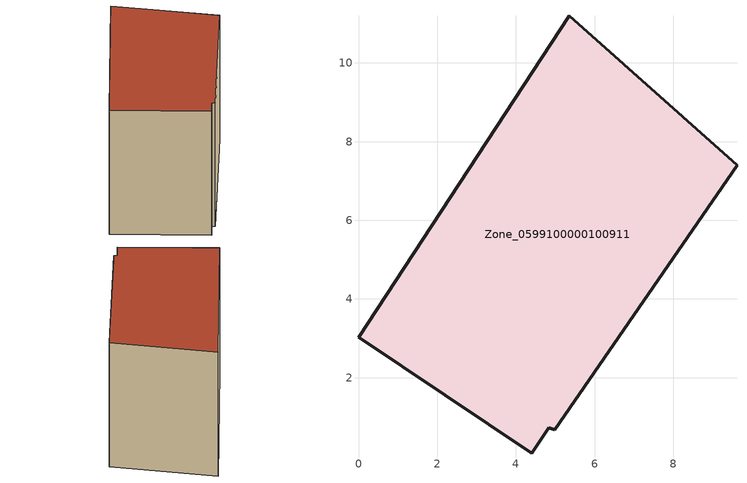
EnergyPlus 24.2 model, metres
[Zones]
Zone_0599100000100911
 floor ground (C_G): 9.62,7.4 4.99,0.67 4.84,0.73 4.41,0.08 0,3.02 5.36,11.2 z0
 wall outside (C_F): 9.62,7.4 5.36,11.2 0,3.02 4.41,0.08 4.84,0.73 4.99,0.67 9.62,7.4 z0:7.64
 roof outside (C_R): 4.99,0.67 9.62,7.4 5.36,11.2 0,3.02 4.41,0.08 4.84,0.73 z7.64
[BUILDING]
Pand.0599100000100911: North Axis=0; Terrain=City; Loads Convergence Tolerance Value=0.04; Temperature Convergence Tolerance Value=0.4; Solar Distribution=FullExterior; Maximum Number of Warmup Days=25; Minimum Number of Warmup Days=1
[Site:Location]
Rotterdam.The.Hague.AP_ZH_NLD Design_Conditions: Latitude=51.96; Longitude=4.45; Time Zone=1; Elevation=-4.5
[SITE:GROUNDTEMPERATURE:BUILDINGSURFACE]
18, 18, 18, 18, 18, 18, 18, 18, 18, 18, 18, 18
[MATERIAL] Thermal Absorptance=0.9; Solar Absorptance=0.7; Visible Absorptance=0.7
Name | Roughness | Thickness | Conductivity | Density | Specific Heat
G.D.1965 | MediumSmooth | 0.15 | 1 | 540 | 1210
F.D.1965 | Rough | 0.3 | 0.857143 | 1920 | 840
R.D.1965 | MediumRough | 0.2 | 0.08 | 1500 | 1000
[CONSTRUCTION]
C_G: G.D.1965
C_F: F.D.1965
C_R: R.D.1965
[ZONE]
Zone_0599100000100911: Type=1; Multiplier=1; Ceiling Height=Autocalculate; Volume=Autocalculate; Floor Area=autocalculate; Part of Total Floor Area=Yes
[ZONEINFILTRATION:DESIGNFLOWRATE]
Infil_Zone_0599100000100911: Zone or ZoneList or Space or SpaceList=Zone_0599100000100911; Schedule=AlwaysOn; Design Flow Rate Calculation Method=Flow/Area; Flow Rate per Floor Area=0.0042; Constant Term Coefficient=1; Temperature Term Coefficient=0; Velocity Term Coefficient=0; Velocity Squared Term Coefficient=0
[HVACTEMPLATE:ZONE:IDEALLOADSAIRSYSTEM]
Zone_0599100000100911: Maximum Heating Supply Air Temperature=50; Minimum Cooling Supply Air Temperature=13; Maximum Heating Supply Air Humidity Ratio=0.0156; Minimum Cooling Supply Air Humidity Ratio=0.0077; Heating Limit=NoLimit; Cooling Limit=NoLimit; Dehumidification Control Type=ConstantSensibleHeatRatio; Cooling Sensible Heat Ratio=0.7; Dehumidification Setpoint=60; Humidification Control Type=None; Humidification Setpoint=30; Outdoor Air Method=None; Outdoor Air Flow Rate per Person=0.00944; Outdoor Air Flow Rate per Zone Floor Area=0; Outdoor Air Flow Rate per Zone=0; Demand Controlled Ventilation Type=None; Outdoor Air Economizer Type=NoEconomizer; Heat Recovery Type=None; Sensible Heat Recovery Effectiveness=0.7; Latent Heat Recovery Effectiveness=0.65
[ZONECONTROL:THERMOSTAT]
ThermostatControl_Zone_0599100000100911: Zone or ZoneList=Zone_0599100000100911; Control Type Schedule=DualSetpointControlType; Control 1=Thermostat_Zone_0599100000100911; Temperature Difference Between Cutout And Setpoint=0
[THERMOSTATSETPOINT:DUALSETPOINT]
Thermostat_Zone_0599100000100911: Heating Setpoint Temperature Schedule=HeatingSetpoint_Zone_0599100000100911; Cooling Setpoint Temperature Schedule=CoolingSetpoint_Zone_0599100000100911
[SCHEDULE:COMPACT]
HeatingSetpoint_Zone_0599100000100911: Through: 12/31, For: AllDays, Until: 24:00, 21
CoolingSetpoint_Zone_0599100000100911: Through: 12/31, For: AllDays, Until: 24:00, 24
DualSetpointControlType: Through: 12/31, For: AllDays, Until: 24:00, 4
AlwaysOn: Through: 12/31, For: AllDays, Until: 24:00, 1
